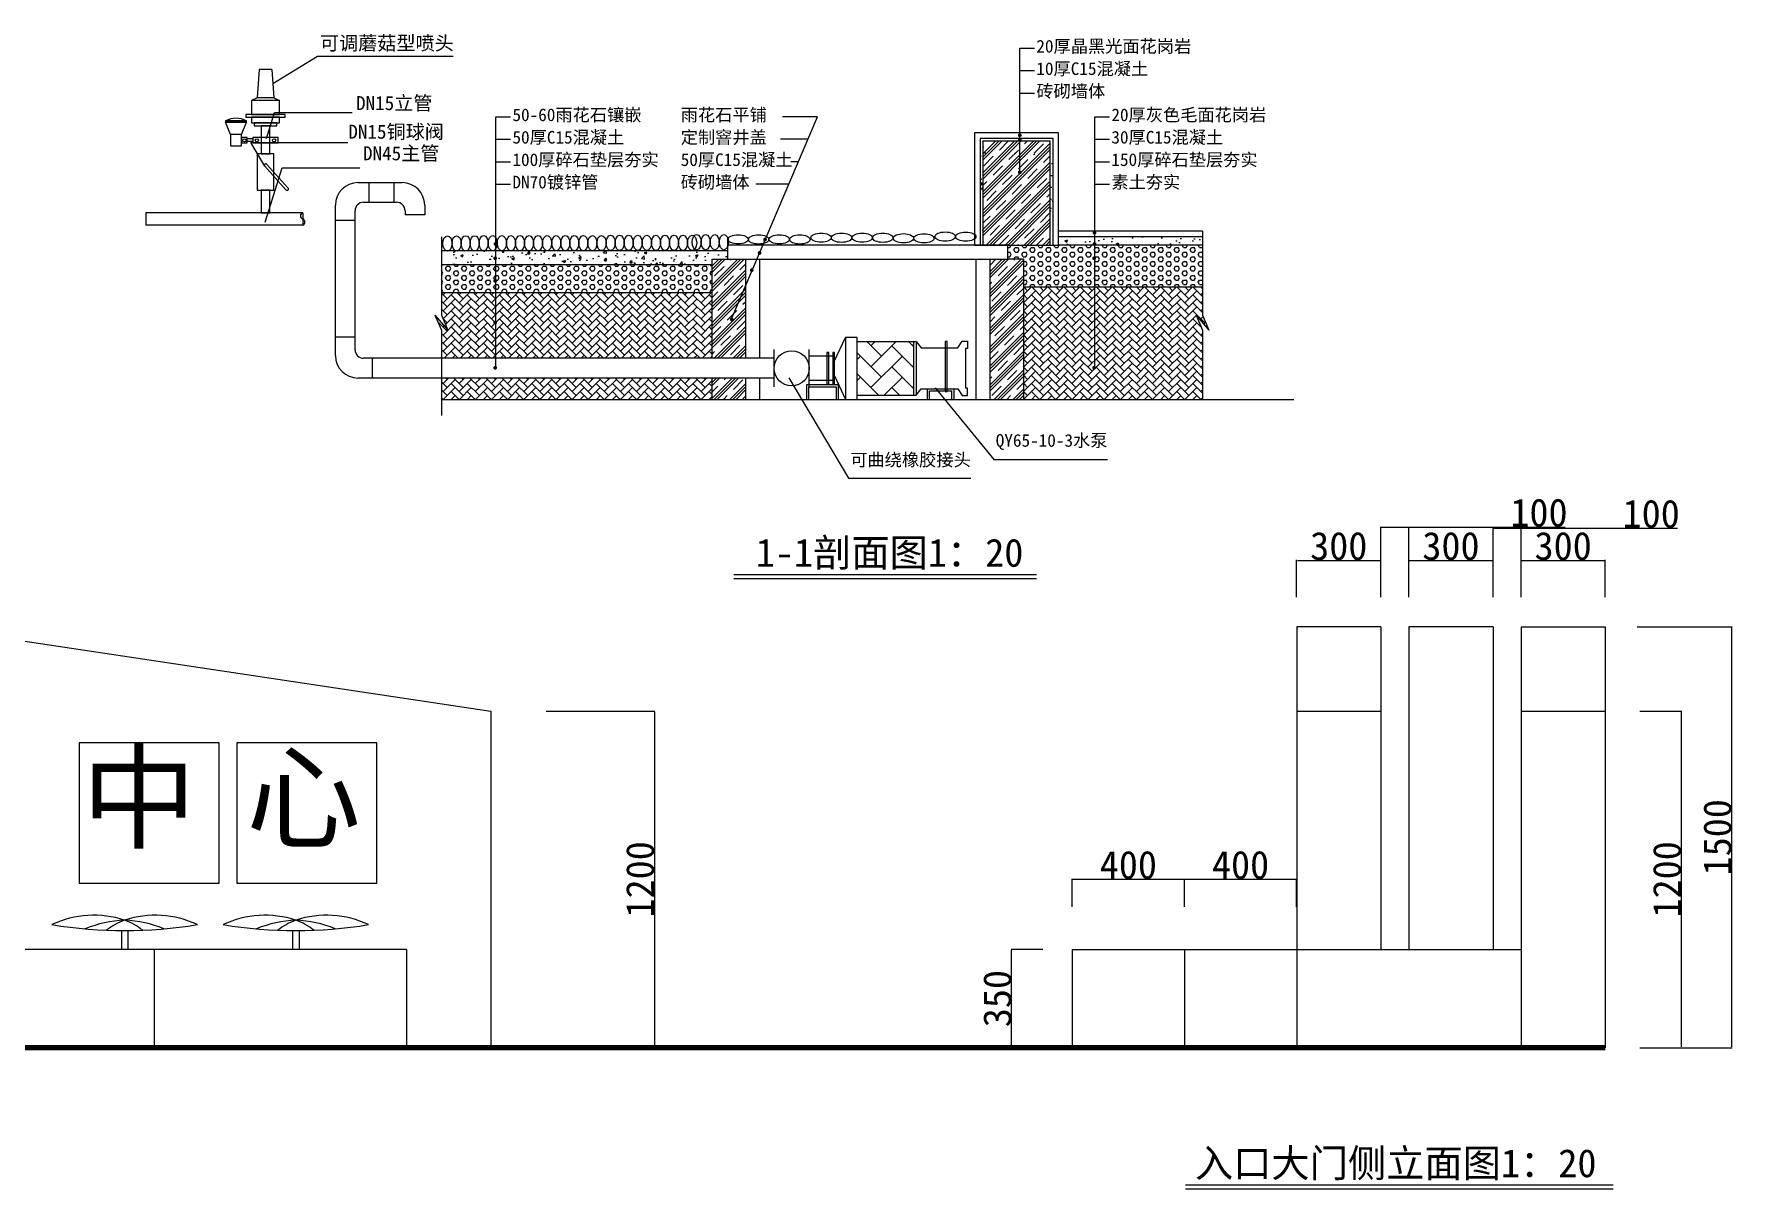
# Model space of a CAD drawing. Extents: x 537 to 24606, y 10245 to 27150.
# Drawn here: x 5345 to 11412, y 19661 to 23778 of the extents above; entities that cross this region are included whole.
import ezdxf

# ---------------------------------------------------------------- set-up
doc = ezdxf.new("R2010")
doc.units = 0
doc.layers.get('0').update_dxf_attribs({"linetype": 'CONTINUOUS'})
doc.layers.get('DEFPOINTS').update_dxf_attribs({"linetype": 'CONTINUOUS'})
for name, color, linetype in [('建筑', 1, 'CONTINUOUS'), ('标注', 5, 'CONTINUOUS'), ('路', 7, 'CONTINUOUS'), ('铺装', 8, 'CONTINUOUS')]:
    doc.layers.add(name, color=color, linetype=linetype)
doc.styles.get("Standard").update_dxf_attribs({"font": '', "height": 100})
doc.styles.get('STANDARD').set_extended_font_data('KaiTi_GB2312')
doc.dimstyles.new('ISO-25', dxfattribs={"dimtxt": 2.5, "dimasz": 2.5, "dimexe": 1.25, "dimexo": 0.625, "dimtad": 1, "dimtxsty": 'STANDARD', "dimcen": 2.5, "dimazin": 3, "dimtfac": 1, "dimtmove": 0, "dimatfit": 3})
pattern_1 = [(45, (49276.015, -72241.38), (3e-15, 28.7368196), [60.96, -20.32]), (135, (49290.384, -72227.012), (3e-15, 28.7368196), [60.96, -20.32])]
pattern_2 = [(50, (49276.015, -72241.38), (91.092334, -7.969543), [9.525, -104.775]), (355, (49276.02, -72241.38), (-17.62141, 95.52832), [7.62, -83.82]), (100.451, (49283.61, -72242.04), (73.47125, 87.558344), [8.095, -89.045]), (46.1842, (49276.02, -72215.98), (135.53952, -21.02116), [14.2875, -157.1625]), (96.6356, (49287.31, -72217.73), (118.70212, 123.71278), [12.1425, -133.5675]), (351.184, (49276.02, -72215.98), (118.7023, 123.71256), [11.43, -125.73]), (21, (49288.715, -72222.33), (75.80744, -51.13276), [9.525, -104.775]), (326, (49288.72, -72222.33), (30.90101, 92.09398), [7.62, -83.82]), (71.4514, (49295.03, -72226.59), (106.708245, 40.96143), [8.095, -89.045]), (37.5, (49276.015, -72241.38), (1.544302, 42.277519), [0, -82.804, 0, -85.09, 0, -84.1375]), (7.5, (49276.015, -72241.38), (33.409831, 50.090287), [0, -48.514, 0, -80.899, 0, -32.0675]), (327.5, (49247.694, -72241.38), (67.795298, -2.864372), [0, -31.75, 0, -99.06, 0, -131.445]), (317.5, (49234.994, -72241.38), (74.06459, 12.713246), [0, -41.275, 0, -65.786, 0, -93.345])]

# ---------------------------------------------------------------- blocks, each defined once
blk = doc.blocks.new('*D28')
at = {"layer": 'DEFPOINTS', "color": 0}
for p in [(7169.6, 21364.7), (7169.6, 20164.7), (7556.5, 20164.7)]:
    blk.add_point(p, dxfattribs=at)
at = {"layer": '标注', "color": 0}
for p, q in [((7170.2, 21364.7), (7557.8, 21364.7)), ((7556.5, 21362.2), (7556.5, 20167.2)), ((7170.2, 20164.7), (7557.8, 20164.7))]:
    blk.add_line(p, q, dxfattribs=at)
for points in [[(7556.1, 21362.2), (7557, 21362.2), (7556.5, 21364.7)], [(7556.1, 20167.2), (7557, 20167.2), (7556.5, 20164.7)]]:
    blk.add_solid(points, dxfattribs=at)
at = {"layer": '标注', "color": 0, "insert": (7505.9, 20764.7), "char_height": 100, "attachment_point": 5, "rotation": 90}
blk.add_mtext('1200', dxfattribs=at)
blk = doc.blocks.new('*D50')
at = {"layer": 'DEFPOINTS', "color": 0}
for p in [(11068.1, 21364.7), (11068.1, 20164.7), (11217, 20164.7)]:
    blk.add_point(p, dxfattribs=at)
at = {"layer": '标注', "color": 0}
for p, q in [((11068.7, 21364.7), (11218.3, 21364.7)), ((11217, 21362.2), (11217, 20167.2)), ((11068.7, 20164.7), (11218.3, 20164.7))]:
    blk.add_line(p, q, dxfattribs=at)
for points in [[(11216.6, 21362.2), (11217.4, 21362.2), (11217, 21364.7)], [(11216.6, 20167.2), (11217.4, 20167.2), (11217, 20164.7)]]:
    blk.add_solid(points, dxfattribs=at)
at = {"layer": '标注', "color": 0, "insert": (11166.4, 20764.7), "char_height": 100, "attachment_point": 5, "rotation": 90}
blk.add_mtext('1200', dxfattribs=at)
blk = doc.blocks.new('*D51')
at = {"layer": 'DEFPOINTS', "color": 0}
for p in [(11058.7, 21664.7), (11396.8, 21664.7), (11197.5, 20164.7)]:
    blk.add_point(p, dxfattribs=at)
at = {"layer": '标注', "color": 0}
for p, q in [((11059.4, 21664.7), (11398, 21664.7)), ((11396.8, 20167.2), (11396.8, 21662.2)), ((11198.1, 20164.7), (11398, 20164.7))]:
    blk.add_line(p, q, dxfattribs=at)
for points in [[(11396.4, 21662.2), (11397.2, 21662.2), (11396.8, 21664.7)], [(11396.4, 20167.2), (11397.2, 20167.2), (11396.8, 20164.7)]]:
    blk.add_solid(points, dxfattribs=at)
at = {"layer": '标注', "color": 0, "insert": (11346.2, 20914.7), "char_height": 100, "attachment_point": 5, "rotation": 90}
blk.add_mtext('1500', dxfattribs=at)
blk = doc.blocks.new('*D52')
at = {"layer": 'DEFPOINTS', "color": 0}
for p in [(10945.8, 21901.9), (10645.8, 21769.8), (10945.8, 21769.8)]:
    blk.add_point(p, dxfattribs=at)
at = {"layer": '标注', "color": 0}
for p, q in [((10645.8, 21770.5), (10645.8, 21903.2)), ((10648.3, 21901.9), (10943.3, 21901.9)), ((10945.8, 21770.5), (10945.8, 21903.2))]:
    blk.add_line(p, q, dxfattribs=at)
for points in [[(10648.3, 21902.4), (10648.3, 21901.5), (10645.8, 21901.9)], [(10943.3, 21902.4), (10943.3, 21901.5), (10945.8, 21901.9)]]:
    blk.add_solid(points, dxfattribs=at)
at = {"layer": '标注', "color": 0, "insert": (10795.8, 21952.6), "char_height": 100, "attachment_point": 5}
blk.add_mtext('300', dxfattribs=at)
blk = doc.blocks.new('*D53')
at = {"layer": 'DEFPOINTS', "color": 0}
for p in [(10645.8, 22016.8), (10545.8, 21769.8), (10645.8, 21769.8)]:
    blk.add_point(p, dxfattribs=at)
at = {"layer": '标注', "color": 0}
for p, q in [((10545.8, 21770.5), (10545.8, 22018.1)), ((10548.3, 22016.8), (10643.3, 22016.8)), ((10645.8, 21770.5), (10645.8, 22018.1)), ((10645.8, 22016.8), (11202.9, 22016.8))]:
    blk.add_line(p, q, dxfattribs=at)
for points in [[(10548.3, 22017.2), (10548.3, 22016.4), (10545.8, 22016.8)], [(10643.3, 22017.2), (10643.3, 22016.4), (10645.8, 22016.8)]]:
    blk.add_solid(points, dxfattribs=at)
at = {"layer": '标注', "color": 0, "insert": (11109.6, 22067.4), "char_height": 100, "attachment_point": 5}
blk.add_mtext('100', dxfattribs=at)
blk = doc.blocks.new('*D54')
at = {"layer": 'DEFPOINTS', "color": 0}
for p in [(10545.8, 21901.9), (10245.8, 21769.8), (10545.8, 21769.8)]:
    blk.add_point(p, dxfattribs=at)
at = {"layer": '标注', "color": 0}
for p, q in [((10245.8, 21770.5), (10245.8, 21903.2)), ((10248.3, 21901.9), (10543.3, 21901.9)), ((10545.8, 21770.5), (10545.8, 21903.2))]:
    blk.add_line(p, q, dxfattribs=at)
for points in [[(10248.3, 21902.4), (10248.3, 21901.5), (10245.8, 21901.9)], [(10543.3, 21902.4), (10543.3, 21901.5), (10545.8, 21901.9)]]:
    blk.add_solid(points, dxfattribs=at)
at = {"layer": '标注', "color": 0, "insert": (10395.8, 21952.6), "char_height": 100, "attachment_point": 5}
blk.add_mtext('300', dxfattribs=at)
blk = doc.blocks.new('*D55')
at = {"layer": 'DEFPOINTS', "color": 0}
for p in [(10245.8, 22020.8), (10145.8, 21769.8), (10245.8, 21769.8)]:
    blk.add_point(p, dxfattribs=at)
at = {"layer": '标注', "color": 0}
for p, q in [((10145.8, 21770.5), (10145.8, 22022)), ((10148.3, 22020.8), (10243.3, 22020.8)), ((10245.8, 21770.5), (10245.8, 22022)), ((10245.8, 22020.8), (10802.9, 22020.8))]:
    blk.add_line(p, q, dxfattribs=at)
for points in [[(10148.3, 22021.2), (10148.3, 22020.4), (10145.8, 22020.8)], [(10243.3, 22021.2), (10243.3, 22020.4), (10245.8, 22020.8)]]:
    blk.add_solid(points, dxfattribs=at)
at = {"layer": '标注', "color": 0, "insert": (10709.6, 22071.4), "char_height": 100, "attachment_point": 5}
blk.add_mtext('100', dxfattribs=at)
blk = doc.blocks.new('*D56')
at = {"layer": 'DEFPOINTS', "color": 0}
for p in [(10145.8, 21901.9), (9845.8, 21769.8), (10145.8, 21769.8)]:
    blk.add_point(p, dxfattribs=at)
at = {"layer": '标注', "color": 0}
for p, q in [((9845.8, 21770.5), (9845.8, 21903.2)), ((9848.3, 21901.9), (10143.3, 21901.9)), ((10145.8, 21770.5), (10145.8, 21903.2))]:
    blk.add_line(p, q, dxfattribs=at)
for points in [[(9848.3, 21902.4), (9848.3, 21901.5), (9845.8, 21901.9)], [(10143.3, 21902.4), (10143.3, 21901.5), (10145.8, 21901.9)]]:
    blk.add_solid(points, dxfattribs=at)
at = {"layer": '标注', "color": 0, "insert": (9995.8, 21952.6), "char_height": 100, "attachment_point": 5}
blk.add_mtext('300', dxfattribs=at)
blk = doc.blocks.new('*D57')
at = {"layer": 'DEFPOINTS', "color": 0}
for p in [(9845.8, 20765.2), (9445.8, 20665.9), (9845.8, 20665.8)]:
    blk.add_point(p, dxfattribs=at)
at = {"layer": '标注', "color": 0}
for p, q in [((9445.8, 20666.5), (9445.8, 20766.4)), ((9448.3, 20765.2), (9843.3, 20765.2)), ((9845.8, 20666.5), (9845.8, 20766.4))]:
    blk.add_line(p, q, dxfattribs=at)
for points in [[(9448.3, 20765.6), (9448.3, 20764.7), (9445.8, 20765.2)], [(9843.3, 20765.6), (9843.3, 20764.7), (9845.8, 20765.2)]]:
    blk.add_solid(points, dxfattribs=at)
at = {"layer": '标注', "color": 0, "insert": (9645.8, 20815.8), "char_height": 100, "attachment_point": 5}
blk.add_mtext('400', dxfattribs=at)
blk = doc.blocks.new('*D58')
at = {"layer": 'DEFPOINTS', "color": 0}
for p in [(9445.8, 20765.2), (9045.8, 20665.8), (9445.8, 20665.8)]:
    blk.add_point(p, dxfattribs=at)
at = {"layer": '标注', "color": 0}
for p, q in [((9045.8, 20666.5), (9045.8, 20766.4)), ((9048.3, 20765.2), (9443.3, 20765.2)), ((9445.8, 20666.5), (9445.8, 20766.4))]:
    blk.add_line(p, q, dxfattribs=at)
for points in [[(9048.3, 20765.6), (9048.3, 20764.7), (9045.8, 20765.2)], [(9443.3, 20765.6), (9443.3, 20764.7), (9445.8, 20765.2)]]:
    blk.add_solid(points, dxfattribs=at)
at = {"layer": '标注', "color": 0, "insert": (9245.8, 20815.8), "char_height": 100, "attachment_point": 5}
blk.add_mtext('400', dxfattribs=at)
blk = doc.blocks.new('*D59')
at = {"layer": 'DEFPOINTS', "color": 0}
for p in [(8829.7, 20514.7), (8941.2, 20514.7), (8941.2, 20164.7)]:
    blk.add_point(p, dxfattribs=at)
at = {"layer": '标注', "color": 0}
for p, q in [((8940.5, 20514.7), (8828.4, 20514.7)), ((8829.7, 20167.2), (8829.7, 20512.2)), ((8940.5, 20164.7), (8828.4, 20164.7))]:
    blk.add_line(p, q, dxfattribs=at)
for points in [[(8829.3, 20512.2), (8830.1, 20512.2), (8829.7, 20514.7)], [(8829.3, 20167.2), (8830.1, 20167.2), (8829.7, 20164.7)]]:
    blk.add_solid(points, dxfattribs=at)
at = {"layer": '标注', "color": 0, "insert": (8779.1, 20339.7), "char_height": 100, "attachment_point": 5, "rotation": 90}
blk.add_mtext('350', dxfattribs=at)

msp = doc.modelspace()

# ---------------------------------------------------------------- hatches: boundary and pattern name
at = {"layer": '路'}
for points in [[(8852.005, 23417.214, 1), (8865.445, 23417.214, 1)], [(8852.005, 23400.997, 1), (8865.445, 23400.997, 1)], [(8852.005, 23285.041, 1), (8865.445, 23285.041, 1)], [(9118.474, 23069.68, 1), (9131.913, 23069.68, 1)], [(6983.437, 23030.031, 1), (6996.877, 23030.031, 1)], [(7924.455, 22997.706, 1), (7937.895, 22997.706, 1)], [(7944.031, 23045.54, 1), (7957.471, 23045.54, 1)], [(9118.474, 23030.031, 1), (9131.913, 23030.031, 1)], [(6981.976, 22978.656, 1), (6995.415, 22978.656, 1)], [(7896.515, 22936.202, 1), (7909.955, 22936.202, 1)], [(9117.012, 22978.656, 1), (9130.452, 22978.656, 1)], [(6981.976, 22898.124, 1), (6995.415, 22898.124, 1)], [(6981.976, 22749.316, 1), (6995.415, 22749.316, 1)], [(7825.089, 22760.798, 1), (7838.529, 22760.798, 1)], [(6981.976, 22588.252, 1), (6995.415, 22588.252, 1)], [(9117.012, 22588.252, 1), (9130.452, 22588.252, 1)]]:
    msp.add_hatch(color=256, dxfattribs=at).paths.add_polyline_path(points)
h = msp.add_hatch(dxfattribs=at)
h.set_pattern_fill('CLAY', color=256, scale=10, angle=45, style=0)
h.set_pattern_definition([(45, (49276.015, -72241.38), (-33.67596, 33.67596), []), (45, (49270.403, -72235.767), (-33.67596, 33.67596), []), (45, (49264.79, -72230.155), (-33.67596, 33.67596), []), (45, (49253.565, -72218.93), (-33.67596, 33.67596), [47.625, -31.75])])
h.paths.add_polyline_path([(8727.379, 23025.689), (8967.379, 23025.689), (8967.379, 23395.689), (8727.379, 23395.689)])
h = msp.add_hatch(dxfattribs=at)
h.set_pattern_fill('AR-HBONE', color=256, scale=0.52, style=0)
h.set_pattern_definition([(45, (30145.036, -26720.113), (7e-15, 74.71573), [158.496, -52.832]), (135, (30182.393, -26682.755), (7e-15, 74.71573), [158.496, -52.832])])
h.paths.add_polyline_path([(8278.792, 22682.08), (8278.792, 22490.391), (8480.293, 22490.391), (8480.293, 22682.08)])
at = {"layer": '铺装'}
h = msp.add_hatch(dxfattribs=at)
h.set_pattern_fill('AR-CONC', color=256, scale=0.5, style=0)
h.set_pattern_definition(pattern_2)
h.paths.add_polyline_path([(8977.379, 23355.689), (8717.379, 23355.689), (8717.379, 23025.689), (8727.379, 23025.689), (8727.379, 23345.689), (8967.379, 23345.689), (8967.379, 23025.689), (8977.379, 23025.689)])
h = msp.add_hatch(dxfattribs=at)
h.set_pattern_fill('AR-CONC', color=256, scale=0.5, style=0)
h.set_pattern_definition(pattern_2)
h.paths.add_polyline_path([(9510.183, 23025.689), (9510.183, 23055.689), (8997.379, 23055.689), (8997.379, 23025.689)])
h = msp.add_hatch(dxfattribs=at)
h.set_pattern_fill('AR-CONC', color=256, scale=0.5, style=0)
h.set_pattern_definition([(50, (50393.506, -72241.38), (91.092334, -7.969543), [9.525, -104.775]), (355, (50393.51, -72241.38), (-17.62141, 95.52832), [7.62, -83.82]), (100.451, (50401.1, -72242.04), (73.47125, 87.558344), [8.095, -89.045]), (46.1842, (50393.51, -72215.98), (135.53952, -21.02116), [14.2875, -157.1625]), (96.6356, (50404.8, -72217.73), (118.70212, 123.71278), [12.1425, -133.5675]), (351.184, (50393.5, -72215.98), (118.7023, 123.71256), [11.43, -125.73]), (21, (50406.206, -72222.33), (75.80744, -51.13276), [9.525, -104.775]), (326, (50406.21, -72222.33), (30.90101, 92.09398), [7.62, -83.82]), (71.4514, (50412.52, -72226.59), (106.708245, 40.96143), [8.095, -89.045]), (37.5, (50393.506, -72241.38), (1.544302, 42.277519), [0, -82.804, 0, -85.09, 0, -84.1375]), (7.5, (50393.506, -72241.38), (33.409831, 50.090287), [0, -48.514, 0, -80.899, 0, -32.0675]), (327.5, (50365.185, -72241.38), (67.795298, -2.864372), [0, -31.75, 0, -99.06, 0, -131.445]), (317.5, (50352.485, -72241.38), (74.06459, 12.713246), [0, -41.275, 0, -65.786, 0, -93.345])])
h.paths.add_polyline_path([(6797.248, 23005.689), (6797.248, 22955.689), (7760.98, 22955.689), (7760.98, 22975.689), (7816.353, 22975.689), (7816.353, 23005.689)])
h = msp.add_hatch(dxfattribs=at)
h.set_pattern_fill('HEX', color=256, scale=3, style=0)
h.set_pattern_definition([(0, (49276.015, -72241.38), (0, 16.49778), [9.525, -19.05]), (120, (49276.015, -72241.38), (-14.2874966, -8.24889), [9.525, -19.05]), (60, (49285.54, -72241.38), (-14.2874966, 8.24889), [9.525, -19.05])])
h.paths.add_polyline_path([(9510.183, 22875.689), (9510.183, 23025.689), (8997.379, 23025.689), (8816.353, 23025.689), (8816.353, 22975.689), (8871.725, 22975.689), (8871.725, 22875.689)])
h = msp.add_hatch(dxfattribs=at)
h.set_pattern_fill('HEX', color=256, scale=3, style=0)
h.set_pattern_definition([(0, (50393.506, -72241.38), (0, 16.49778), [9.525, -19.05]), (120, (50393.506, -72241.38), (-14.2874966, -8.24889), [9.525, -19.05]), (60, (50403.031, -72241.38), (-14.2874966, 8.24889), [9.525, -19.05])])
h.paths.add_polyline_path([(7760.98, 22855.689), (7760.98, 22955.689), (6797.248, 22955.689), (6797.248, 22855.689)])
h = msp.add_hatch(dxfattribs=at)
h.set_pattern_fill('CLAY', color=256, scale=10, angle=45, style=0)
h.set_pattern_definition([(45, (50393.506, -72241.38), (-33.67596, 33.67596), []), (45, (50387.893, -72235.767), (-33.67596, 33.67596), []), (45, (50382.28, -72230.155), (-33.67596, 33.67596), []), (45, (50371.056, -72218.93), (-33.67596, 33.67596), [47.625, -31.75])])
h.paths.add_polyline_path([(7880.98, 22975.689), (7816.353, 22975.689), (7760.98, 22975.689), (7760.98, 22622.316), (7880.98, 22622.316)])
h.paths.add_polyline_path([(7760.98, 22551.846), (7760.98, 22475.689), (7880.98, 22475.689), (7880.98, 22551.846)])
h.paths.add_polyline_path([(8751.725, 22475.689), (8871.725, 22475.689), (8871.725, 22975.689), (8816.353, 22975.689), (8751.725, 22975.689)])
h = msp.add_hatch(dxfattribs=at)
h.set_pattern_fill('AR-HBONE', color=256, scale=0.2, style=0)
h.set_pattern_definition(pattern_1)
h.paths.add_polyline_path([(8871.725, 22875.689), (8871.725, 22475.689), (9510.183, 22475.689), (9510.183, 22722.97), (9487.136, 22775.689), (9533.231, 22722.97), (9510.183, 22775.689), (9510.183, 22875.689)])
h = msp.add_hatch(dxfattribs=at)
h.set_pattern_fill('AR-HBONE', color=256, scale=0.2, style=0)
h.set_pattern_definition(pattern_1)
h.paths.add_polyline_path([(6990.838, 22855.689), (6990.838, 22622.316), (7760.98, 22622.316), (7760.98, 22855.689)])
h.paths.add_polyline_path([(6990.838, 22855.689), (6797.248, 22855.689), (6797.248, 22775.689), (6820.295, 22722.97), (6774.2, 22775.689), (6797.248, 22722.97), (6797.248, 22622.316), (6990.838, 22622.316)])
h.paths.add_polyline_path([(7760.98, 22475.689), (7760.98, 22551.846), (6797.248, 22551.846), (6797.248, 22475.689)])

# ---------------------------------------------------------------- linework, layer by layer
for p, q in [((6147.059, 23651.336), (6140.367, 23551.336)), ((6192.691, 23651.336), (6147.059, 23651.336)), ((6192.691, 23651.336), (6199.383, 23551.336)), ((6140.367, 23551.336), (6119.875, 23541.336)), ((6199.383, 23551.336), (6140.367, 23551.336)), ((6199.383, 23551.336), (6219.875, 23541.336)), ((6101.868, 23463.436), (6027.882, 23463.436)), ((6044.875, 23419.753), (6027.882, 23463.436)), ((6084.875, 23419.753), (6101.868, 23463.436)), ((6124.875, 23404.887), (6104.875, 23404.887)), ((6124.875, 23394.618), (6104.875, 23394.618)), ((6167.501, 23306.776), (6242.601, 23222.772)), ((6174.957, 23313.44), (6250.056, 23229.437)), ((9845.816, 21664.701), (9845.816, 20514.701)), ((10145.816, 21664.701), (9845.816, 21664.701)), ((10145.816, 21664.701), (10145.816, 20514.701)), ((10245.816, 21664.701), (10245.816, 20514.701)), ((10545.816, 21664.701), (10245.816, 21664.701)), ((10545.816, 21664.701), (10545.816, 20514.701)), ((10645.816, 21664.701), (10645.816, 20164.701)), ((10645.816, 21664.701), (10945.816, 21664.701)), ((10945.816, 21664.701), (10945.816, 20164.701)), ((5272.872, 21619.701), (6972.872, 21364.701)), ((6972.872, 21364.701), (6972.872, 20164.701)), ((9845.816, 21364.701), (10145.816, 21364.701)), ((10645.816, 21364.701), (10945.816, 21364.701)), ((6672.872, 20514.701), (1372.872, 20514.701)), ((5772.872, 20514.701), (5772.872, 20164.701)), ((6672.872, 20514.701), (6672.872, 20164.701)), ((9045.816, 20514.701), (9045.816, 20164.701)), ((9045.816, 20514.701), (10645.816, 20514.701)), ((9445.816, 20514.701), (9445.816, 20164.701)), ((9845.816, 20514.701), (9845.816, 20164.701)), ((9045.816, 20164.701), (10945.816, 20164.701))]:
    msp.add_line(p, q)
for points in [[(6119.875, 23491.336), (6219.875, 23491.336), (6219.875, 23541.336), (6119.875, 23541.336)], [(6099.875, 23481.336), (6239.875, 23481.336), (6239.875, 23491.336), (6099.875, 23491.336)], [(6119.875, 23461.336), (6219.875, 23461.336), (6219.875, 23481.336), (6119.875, 23481.336)], [(6027.882, 23463.436), (6101.868, 23463.436), (6101.868, 23468.436), (6027.882, 23468.436)], [(6044.875, 23379.753), (6084.875, 23379.753), (6084.875, 23419.753), (6044.875, 23419.753)], [(6129.875, 23451.336), (6209.875, 23451.336), (6209.875, 23461.336), (6129.875, 23461.336)], [(6154.875, 23351.336), (6184.875, 23351.336), (6184.875, 23451.336), (6154.875, 23451.336)], [(6084.875, 23389.753), (6104.875, 23389.753), (6104.875, 23409.753), (6084.875, 23409.753)], [(6124.875, 23389.753), (6214.875, 23389.753), (6214.875, 23409.753), (6124.875, 23409.753)], [(6139.875, 23221.336), (6199.875, 23221.336), (6199.875, 23351.336), (6139.875, 23351.336)], [(6154.875, 23141.336), (6184.875, 23141.336), (6184.875, 23221.336), (6154.875, 23221.336)]]:
    msp.add_lwpolyline(points, close=True)
for centre in [(6094.642, 23399.483), (6139.187, 23399.483), (6200.563, 23399.483)]:
    msp.add_circle(centre, 5.666)
for centre, radius, start, end in [((6064.875, 23403.023), 75.149, 60.510319, 119.489681), ((6170.895, 23310.482), 5.025, 36.0686585, 227.5246292), ((6246.635, 23225.761), 5.021, 216.5445927, 47.0486949)]:
    msp.add_arc(centre, radius, start, end)
at = {"layer": '建筑'}
for p, q in [((7839.51, 21851.736), (8918.885, 21851.736)), ((9449.499, 19675.533), (10973.658, 19675.533))]:
    msp.add_line(p, q, dxfattribs=at)
at = {"layer": '标注'}
for p, q in [((8858.438, 23282.648), (8858.438, 23727.601)), ((8858.438, 23727.601), (8911.414, 23727.601)), ((8858.438, 23647.601), (8911.414, 23647.601)), ((8858.438, 23567.601), (8911.414, 23567.601)), ((6990.838, 22593.218), (6990.838, 23483.125)), ((6990.838, 23483.125), (7043.814, 23483.125)), ((7832.154, 22765.764), (8137.538, 23483.125)), ((8137.538, 23483.125), (8012.678, 23483.125)), ((9125.874, 22593.218), (9125.874, 23483.125)), ((9125.874, 23483.125), (9178.85, 23483.125)), ((6990.838, 23403.125), (7043.814, 23403.125)), ((8103.482, 23403.125), (8006.201, 23403.125)), ((9125.874, 23403.125), (9178.85, 23403.125)), ((6990.838, 23323.125), (7043.814, 23323.125)), ((8069.426, 23323.125), (8042.906, 23323.125)), ((9125.874, 23323.125), (9178.85, 23323.125)), ((6990.838, 23243.125), (7043.814, 23243.125)), ((8035.369, 23243.125), (7917.676, 23243.125)), ((9125.874, 23243.125), (9178.85, 23243.125))]:
    msp.add_line(p, q, dxfattribs=at)
at = {"layer": '路'}
for p, q in [((6499.392, 23248.397), (6657.428, 23248.397)), ((6539.9, 23178.397), (6539.9, 23248.397)), ((6628.447, 23178.397), (6628.447, 23248.397)), ((6519.392, 23178.397), (6637.428, 23178.397)), ((5743.217, 23141.336), (5743.217, 23096.336)), ((6303.248, 23141.336), (5743.217, 23141.336)), ((6303.248, 23141.336), (6303.248, 23096.336)), ((6303.248, 23141.336), (6303.248, 23096.336)), ((6419.392, 22631.846), (6419.392, 23168.397)), ((6489.392, 22652.316), (6489.392, 23148.397)), ((6667.428, 23148.397), (6667.428, 23133.428)), ((6737.428, 23133.428), (6667.428, 23133.428)), ((6737.428, 23168.397), (6737.428, 23133.428)), ((6303.248, 23096.336), (5743.217, 23096.336)), ((6489.392, 23113.001), (6419.392, 23113.001)), ((6797.248, 23055.689), (6797.248, 22775.689)), ((7816.353, 23055.689), (7816.353, 23025.689)), ((9510.183, 23075.689), (8997.379, 23075.689)), ((9510.183, 23055.689), (8997.379, 23055.689)), ((9510.183, 23075.689), (9510.183, 22775.689)), ((7816.353, 23005.689), (6797.248, 23005.689)), ((9510.183, 23025.689), (8997.379, 23025.689)), ((7760.98, 22955.689), (6797.248, 22955.689)), ((7760.98, 22975.689), (7816.353, 22975.689)), ((7760.98, 22975.689), (7760.98, 22622.316)), ((7880.98, 22975.689), (7880.98, 22622.316)), ((7930.98, 22975.689), (7930.98, 22622.316)), ((8701.725, 22975.689), (8701.725, 22475.689)), ((8751.725, 22975.689), (8751.725, 22475.689)), ((8871.725, 22975.689), (8816.353, 22975.689)), ((8871.725, 22975.689), (8871.725, 22475.689)), ((9510.183, 22875.689), (8871.725, 22875.689)), ((7760.98, 22855.689), (6797.248, 22855.689)), ((6774.2, 22775.689), (6820.295, 22722.97)), ((6774.2, 22775.689), (6797.248, 22722.97)), ((6797.248, 22775.689), (6820.295, 22722.97)), ((9487.136, 22775.689), (9533.231, 22722.97)), ((9487.136, 22775.689), (9510.183, 22722.97)), ((9510.183, 22775.689), (9533.231, 22722.97)), ((6489.392, 22697.659), (6419.392, 22697.659)), ((6797.248, 22722.97), (6797.248, 22417.753)), ((8198.85, 22613.123), (8238.038, 22696.782)), ((8238.038, 22696.782), (8238.038, 22475.689)), ((9510.183, 22722.97), (9510.183, 22475.689)), ((7983.116, 22520.412), (7983.116, 22653.749)), ((8108.146, 22520.25), (8108.146, 22653.587)), ((8198.85, 22629.751), (8108.146, 22629.751)), ((8278.792, 22682.08), (8489.349, 22682.08)), ((8480.293, 22682.08), (8480.293, 22490.391)), ((8489.349, 22682.08), (8506.949, 22659.061)), ((8489.349, 22682.08), (8489.349, 22490.391)), ((8506.949, 22659.061), (8637.658, 22659.061)), ((8637.658, 22659.061), (8653.997, 22683.002)), ((8653.997, 22683.002), (8672.515, 22683.002)), ((8664.89, 22656.885), (8664.89, 22515.586)), ((8672.515, 22656.885), (8664.89, 22656.885)), ((8672.515, 22683.002), (8672.515, 22656.885)), ((7983.116, 22622.316), (6519.392, 22622.316)), ((6550.117, 22622.316), (6550.117, 22551.846)), ((7983.116, 22551.846), (6499.392, 22551.846)), ((7760.98, 22551.846), (7760.98, 22475.689)), ((7880.98, 22551.846), (7880.98, 22475.689)), ((7930.98, 22551.846), (7930.98, 22475.689)), ((8099.569, 22528.476), (8211.762, 22528.476)), ((8099.569, 22475.689), (8099.569, 22528.476)), ((8107.194, 22475.689), (8107.194, 22520.851)), ((8107.194, 22520.851), (8204.137, 22520.851)), ((8198.85, 22542.954), (8108.146, 22542.954)), ((8198.85, 22559.348), (8238.038, 22475.689)), ((8204.137, 22520.851), (8204.137, 22475.689)), ((8211.762, 22528.476), (8211.762, 22475.689)), ((8489.349, 22490.391), (8506.949, 22513.41)), ((8506.949, 22513.41), (8637.658, 22513.41)), ((8529.823, 22475.689), (8529.823, 22513.41)), ((8624.588, 22475.689), (8624.588, 22513.41)), ((8637.658, 22513.41), (8653.997, 22489.469)), ((8672.515, 22515.586), (8664.89, 22515.586)), ((8672.515, 22489.469), (8672.515, 22515.586)), ((6797.248, 22475.689), (9835.458, 22475.689)), ((8278.792, 22490.391), (8489.349, 22490.391)), ((8537.448, 22505.785), (8616.963, 22505.785)), ((8537.448, 22475.689), (8537.448, 22505.785)), ((8616.963, 22475.689), (8616.963, 22505.785)), ((8653.997, 22489.469), (8672.515, 22489.469)), ((7839.51, 21837.213), (8918.885, 21837.213)), ((9449.499, 19661.01), (10973.658, 19661.01))]:
    msp.add_line(p, q, dxfattribs=at)
for points in [[(8697.379, 23025.689), (8997.379, 23025.689), (8997.379, 23425.689), (8697.379, 23425.689)], [(7816.353, 22975.689), (8816.353, 22975.689), (8816.353, 23025.689), (7816.353, 23025.689)], [(8238.038, 22475.689), (8278.792, 22475.689), (8278.792, 22696.782), (8238.038, 22696.782)], [(8171.077, 22529.935), (8178.096, 22529.935), (8178.096, 22642.536), (8171.077, 22642.536)], [(8191.83, 22529.935), (8198.85, 22529.935), (8198.85, 22642.536), (8191.83, 22642.536)], [(8593.103, 22504.235), (8600.122, 22504.235), (8600.122, 22681.888), (8593.103, 22681.888)]]:
    msp.add_lwpolyline(points, close=True, dxfattribs=at)
for points in [[(8977.379, 23025.689), (8977.379, 23405.689), (8717.379, 23405.689), (8717.379, 23025.689)], [(8967.379, 23025.689), (8967.379, 23395.689), (8727.379, 23395.689), (8727.379, 23025.689)]]:
    msp.add_lwpolyline(points, dxfattribs=at)
at = {"layer": '路', "const_width": 20}
msp.add_lwpolyline([(10945.816, 20164.701), (951.554, 20164.701)], dxfattribs=at)
at = {"layer": '路'}
msp.add_circle((8045.629, 22586.353), 62.518, dxfattribs=at)
for centre, radius, start, end in [((6499.392, 23168.397), 80, 90, 180), ((6657.428, 23168.397), 80, 0, 90), ((6519.392, 23148.397), 30, 90, 180), ((6637.428, 23148.397), 30, 0, 90), ((6305.885, 23130.086), 11.555, 103.1953956, 256.8046044), ((6297.796, 23107.586), 12.501, 295.8536919, 64.1463081), ((6499.392, 22631.846), 80, 180, 270), ((6519.392, 22652.316), 30, 180, 270)]:
    msp.add_arc(centre, radius, start, end, dxfattribs=at)
for centre, major_axis, ratio in [((6818.661, 23031.891), (0.038, -27.19), 0.59403476), ((6850.965, 23031.935), (0.038, -27.19), 0.59403476), ((6883.269, 23031.98), (0.038, -27.19), 0.59403476), ((6915.572, 23032.025), (0.038, -27.19), 0.59403476), ((6947.875, 23032.288), (0.038, -27.19), 0.59403476), ((6980.179, 23032.332), (0.038, -27.19), 0.59403476), ((7012.483, 23032.377), (0.038, -27.19), 0.59403476), ((7044.787, 23032.421), (0.038, -27.19), 0.59403476), ((7077.091, 23032.513), (0.038, -27.19), 0.59403476), ((7109.395, 23032.558), (0.038, -27.19), 0.59403476), ((7141.699, 23032.602), (0.038, -27.19), 0.59403476), ((7174.002, 23032.647), (0.038, -27.19), 0.59403476), ((7206.305, 23032.91), (0.038, -27.19), 0.59403476), ((7238.609, 23032.955), (0.038, -27.19), 0.59403476), ((7270.913, 23032.999), (0.038, -27.19), 0.59403476), ((7303.217, 23033.044), (0.038, -27.19), 0.59403476), ((7335.521, 23033.088), (0.038, -27.19), 0.59403476), ((7367.825, 23033.133), (0.038, -27.19), 0.59403476), ((7400.128, 23033.396), (0.038, -27.19), 0.59403476), ((7432.432, 23033.441), (0.038, -27.19), 0.59403476), ((7464.735, 23033.485), (0.038, -27.19), 0.59403476), ((7497.039, 23033.53), (0.038, -27.19), 0.59403476), ((7529.343, 23033.621), (0.038, -27.19), 0.59403476), ((7561.647, 23033.666), (0.038, -27.19), 0.59403476), ((7593.951, 23033.71), (0.038, -27.19), 0.59403476), ((7626.255, 23033.755), (0.038, -27.19), 0.59403476), ((7658.558, 23034.018), (0.038, -27.19), 0.59403476), ((7690.862, 23034.063), (0.038, -27.19), 0.59403476), ((7706.969, 23036.046), (0.038, -27.19), 0.59403476), ((7739.273, 23036.091), (0.038, -27.19), 0.59403476), ((7771.576, 23036.354), (0.038, -27.19), 0.59403476), ((7803.879, 23036.399), (0.038, -27.19), 0.59403476), ((7854.768, 23046.134), (-36.404, 0), 0.45115426), ((7927.921, 23045.795), (-36.404, 0), 0.45115426), ((8001.59, 23046.134), (-36.404, 0), 0.45115426), ((8074.743, 23045.795), (-36.404, 0), 0.45115426), ((8150.422, 23052.166), (-36.404, 0), 0.45115426), ((8223.575, 23051.826), (-36.404, 0), 0.45115426), ((8297.244, 23052.166), (-36.404, 0), 0.45115426), ((8370.397, 23051.826), (-36.404, 0), 0.45115426), ((8444.065, 23050.155), (-36.404, 0), 0.45115426), ((8517.218, 23049.816), (-36.404, 0), 0.45115426), ((8592.898, 23056.187), (-36.404, 0), 0.45115426), ((8666.051, 23055.847), (-36.404, 0), 0.45115426)]:
    msp.add_ellipse(centre, major_axis=major_axis, ratio=ratio, dxfattribs=at)
at = {"layer": '铺装'}
for p, q in [((5656.449, 20582.154), (5656.449, 20514.701)), ((5679.19, 20582.154), (5679.19, 20514.701)), ((6266.771, 20582.154), (6266.771, 20514.701)), ((6289.512, 20582.154), (6289.512, 20514.701))]:
    msp.add_line(p, q, dxfattribs=at)
for points in [[(5505.355, 20751.056), (6005.355, 20751.056), (6005.355, 21251.056), (5505.355, 21251.056)], [(6067.425, 20751.056), (6567.425, 20751.056), (6567.425, 21251.056), (6067.425, 21251.056)]]:
    msp.add_lwpolyline(points, close=True, dxfattribs=at)
for centre, radius, start, end in [((5558.103, 20287.3), 349.641, 71.7118319, 115.3071067), ((5777.536, 20287.3), 349.641, 64.6928933, 108.2881681), ((6168.426, 20287.3), 349.641, 71.7118319, 115.3071067), ((6387.858, 20287.3), 349.641, 64.6928933, 108.2881681), ((5667.82, 22174.639), 1592.485, 260.6334429, 279.3665571), ((5683.837, 20212.829), 406.768, 92.2566855, 112.5920667), ((5740.149, 20414.592), 217.093, 109.4614364, 129.0463741), ((5651.802, 20212.829), 406.768, 67.4079333, 87.7433145), ((5595.49, 20414.592), 217.093, 50.9536259, 70.5385636), ((6278.142, 22174.639), 1592.485, 260.6334429, 279.3665571), ((6294.159, 20212.829), 406.768, 92.2566855, 112.5920667), ((6350.471, 20414.592), 217.093, 109.4614364, 129.0463741), ((6205.812, 20414.592), 217.093, 50.9536259, 70.5385636), ((6262.125, 20212.829), 406.768, 67.4079333, 87.7433145)]:
    msp.add_arc(centre, radius, start, end, dxfattribs=at)

# ---------------------------------------------------------------- texts
at = {"char_height": 300, "width": 40, "attachment_point": 1}
for s, insert in [('{\\f华文行楷|b0|i0|c134|p2;中}', (5515.081, 21206.589)), ('{\\f华文行楷|b0|i0|c134|p2;心}', (6101.224, 21206.589))]:
    msp.add_mtext(s, dxfattribs=dict(at, insert=insert))
at = {"layer": '标注', "char_height": 50, "attachment_point": 6}
for s, insert in [('可调蘑菇型喷头', (6841.312, 23743.159)), ('\\A1;DN15立管', (6765.154, 23529.262)), ('\\A1;DN15铜球阀', (6805.952, 23427.303)), ('DN45主管', (6790.086, 23350.268))]:
    msp.add_mtext(s, dxfattribs=dict(at, insert=insert))
at = {"layer": '标注', "char_height": 45, "attachment_point": 1}
for s, insert, width in [('20厚晶黑光面花岗岩', (8917.886, 23757.187), 709), ('10厚C15混凝土', (8917.886, 23677.187), 1200), ('砖砌墙体', (8917.886, 23597.187), 1200), ('50-60雨花石镶嵌', (7050.286, 23512.711), 709), ('雨花石平铺', (7650.123, 23512.711), 360), ('20厚灰色毛面花岗岩', (9185.322, 23512.711), 709), ('50厚C15混凝土', (7050.286, 23432.711), 1200), ('定制窨井盖', (7650.123, 23432.711), 360), ('30厚C15混凝土', (9185.322, 23432.711), 1200), ('100厚碎石垫层夯实', (7050.286, 23352.711), 1200), ('50厚C15混凝土', (7650.123, 23352.711), 1200), ('150厚碎石垫层夯实', (9185.322, 23352.711), 1200), ('DN70镀锌管', (7050.286, 23272.711), 360), ('砖砌墙体', (7650.123, 23272.711), 360), ('素土夯实', (9185.322, 23272.711), 360), ('QY65-10-3水泵', (8773.147, 22351.905), 758.81885), ('可曲绕橡胶接头', (8254.412, 22282.965), 756)]:
    msp.add_mtext(s, dxfattribs=dict(at, insert=insert, width=width))
at = {"layer": '路', "char_height": 100, "attachment_point": 1}
for s, insert in [('1-1剖面图1：20', (7917.881, 21979.167)), ('入口大门侧立面图1：20', (9482.932, 19802.964))]:
    msp.add_mtext(s, dxfattribs=dict(at, insert=insert))

# ---------------------------------------------------------------- dimensions: what is measured, and where the dimension line sits
at = {"layer": '标注'}
for base, p1, p2, picture, middle in [((10245.816, 22020.797), (10145.816, 21769.838), (10245.816, 21769.838), '*D55', (10709.599, 22020.797)), ((10645.816, 22016.807), (10545.816, 21769.838), (10645.816, 21769.838), '*D53', (11109.599, 22016.807))]:
    dim = msp.add_linear_dim(base=base, p1=p1, p2=p2, dimstyle='ISO-25', dxfattribs=at)
    dim.commit()
    dim.dimension.update_dxf_attribs({"geometry": picture, "text_midpoint": middle, "dimtype": 160})
for base, p1, p2, picture, middle in [((10145.816, 21901.944), (9845.816, 21769.838), (10145.816, 21769.838), '*D56', (9995.816, 21952.569)), ((10545.816, 21901.944), (10245.816, 21769.838), (10545.816, 21769.838), '*D54', (10395.816, 21952.569)), ((10945.816, 21901.944), (10645.816, 21769.838), (10945.816, 21769.838), '*D52', (10795.816, 21952.569)), ((9445.816, 20765.152), (9045.816, 20665.835), (9445.816, 20665.835), '*D58', (9245.816, 20815.777)), ((9845.816, 20765.152), (9445.816, 20665.897), (9845.816, 20665.835), '*D57', (9645.816, 20815.777))]:
    dim = msp.add_linear_dim(base=base, p1=p1, p2=p2, dimstyle='ISO-25', dxfattribs=at)
    dim.commit()
    dim.dimension.update_dxf_attribs({"geometry": picture, "text_midpoint": middle})
for base, p1, p2, picture, middle in [((11396.788, 21664.701), (11197.513, 20164.701), (11058.732, 21664.701), '*D51', (11346.163, 20914.701)), ((7556.538, 20164.701), (7169.55, 21364.701), (7169.55, 20164.701), '*D28', (7505.913, 20764.701)), ((11217.003, 20164.701), (11068.069, 21364.701), (11068.069, 20164.701), '*D50', (11166.378, 20764.701)), ((8829.678, 20514.701), (8941.155, 20164.701), (8941.155, 20514.701), '*D59', (8779.053, 20339.701))]:
    dim = msp.add_linear_dim(base=base, p1=p1, p2=p2, angle=90, dimstyle='ISO-25', dxfattribs=at)
    dim.commit()
    dim.dimension.update_dxf_attribs({"geometry": picture, "text_midpoint": middle})

# ---------------------------------------------------------------- leaders
at = {"layer": '标注', "annotation_type": 0, "has_hookline": 1, "hookline_direction": 0}
for points, text_width in [([(6196.037, 23601.336), (6355.023, 23699.349), (6357.523, 23699.349)], 481.351), ([(6173.243, 23405.33), (6202.164, 23498.729), (6204.664, 23498.729)], 273.784), ([(6167.545, 23307.327), (6117.781, 23391.131), (6120.281, 23391.131)], 342.973), ([(6169.051, 23107.834), (6229.513, 23301.282), (6232.013, 23301.282)], 273.784), ([(8035.142, 22552.577), (8248.008, 22194.747), (8250.508, 22194.747)], 433.216), ([(8556.875, 22516.608), (8766.742, 22261.498), (8769.242, 22261.498)], 401.838)]:
    msp.add_leader(points, dimstyle='ISO-25', dxfattribs=dict(at, text_width=text_width))

doc.saveas('drawing.dxf')
